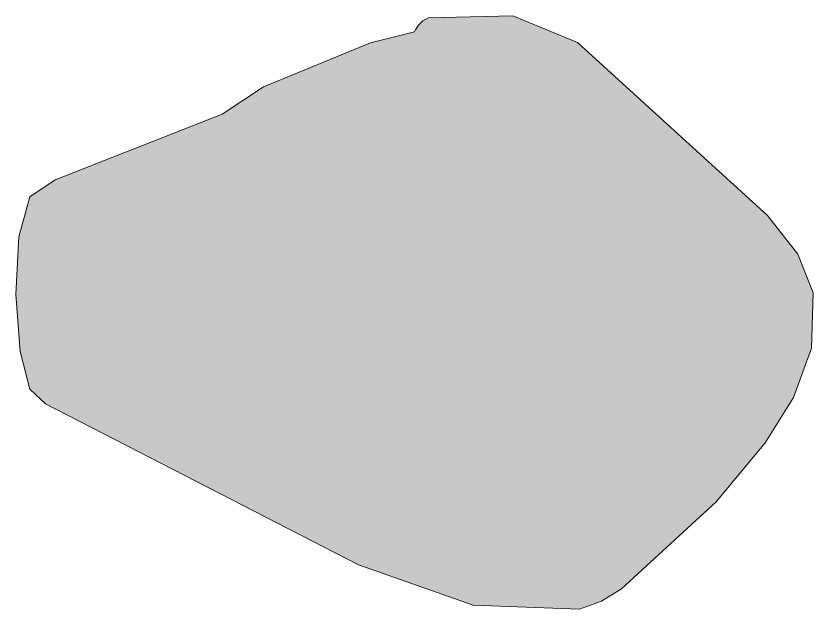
# Model space of a CAD drawing. Header units: inches. Extents: x -493 to 494, y -382 to 902.
# Drawn here: x 103.79 to 109.93, y 388.06 to 392.63 of the extents above; entities that cross this region are included whole.
import ezdxf

# ---------------------------------------------------------------- set-up
doc = ezdxf.new("R2010")
doc.units = ezdxf.units.IN
doc.header["$MEASUREMENT"] = 0
doc.layers.add('Layer 1', color=7, linetype='Continuous')

msp = doc.modelspace()

# ---------------------------------------------------------------- hatches: boundary and pattern name
at = {"layer": 'Layer 1', "true_color": 0xffffff}
h = msp.add_hatch(color=7, dxfattribs=at)
edge = h.paths.add_edge_path()
edge.add_spline(control_points=[(106.8613, 392.5054), (106.8613, 392.5054), (106.8677, 392.5195), (106.8677, 392.5195), (106.8677, 392.5195), (106.8901, 392.5532), (106.8901, 392.5532), (106.8901, 392.5532), (106.9243, 392.5894), (106.9243, 392.5894), (106.9243, 392.5894), (106.9673, 392.6113), (106.9673, 392.6113), (106.9673, 392.6113), (107.6182, 392.627), (107.6182, 392.627), (107.6182, 392.627), (108.1182, 392.4229), (108.1182, 392.4229), (108.1182, 392.4229), (109.5811, 391.0908), (109.5811, 391.0908), (109.5811, 391.0908), (109.8154, 390.793), (109.8154, 390.793), (109.8154, 390.793), (109.9321, 390.4937), (109.9321, 390.4937), (109.9321, 390.4937), (109.9189, 390.0669), (109.9189, 390.0669), (109.9189, 390.0669), (109.7827, 389.687), (109.7827, 389.687), (109.7827, 389.687), (109.5625, 389.3398), (109.5625, 389.3398), (109.5625, 389.3398), (109.1846, 388.8853), (109.1846, 388.8853), (109.1846, 388.8853), (108.457, 388.2153), (108.457, 388.2153), (108.457, 388.2153), (108.3032, 388.1187), (108.3032, 388.1187), (108.3032, 388.1187), (108.1318, 388.0586), (108.1318, 388.0586), (108.1318, 388.0586), (107.313, 388.0898), (107.313, 388.0898), (107.313, 388.0898), (106.4297, 388.4004), (106.4297, 388.4004), (106.4297, 388.4004), (104.0176, 389.6401), (104.0176, 389.6401), (104.0176, 389.6401), (103.897, 389.7524), (103.897, 389.7524), (103.897, 389.7524), (103.8218, 390.0425), (103.8218, 390.0425), (103.8218, 390.0425), (103.79, 390.4814), (103.79, 390.4814), (103.79, 390.4814), (103.8115, 390.9263), (103.8115, 390.9263), (103.8115, 390.9263), (103.897, 391.2349), (103.897, 391.2349), (103.897, 391.2349), (104.0913, 391.3643), (104.0913, 391.3643), (104.0913, 391.3643), (105.3789, 391.8701), (105.3789, 391.8701), (105.3789, 391.8701), (105.6968, 392.082), (105.6968, 392.082), (105.6968, 392.082), (106.521, 392.4194), (106.521, 392.4194), (106.521, 392.4194), (106.8613, 392.5054), (106.8613, 392.5054), (106.8613, 392.5054), (106.8613, 392.5054), (106.8613, 392.5054), (106.8613, 392.5054), (106.8613, 392.5054), (106.8613, 392.5054)], knot_values=[0, 0, 0, 0, 1, 1, 1, 2, 2, 2, 3, 3, 3, 4, 4, 4, 5, 5, 5, 6, 6, 6, 7, 7, 7, 8, 8, 8, 9, 9, 9, 10, 10, 10, 11, 11, 11, 12, 12, 12, 13, 13, 13, 14, 14, 14, 15, 15, 15, 16, 16, 16, 17, 17, 17, 18, 18, 18, 19, 19, 19, 20, 20, 20, 21, 21, 21, 22, 22, 22, 23, 23, 23, 24, 24, 24, 25, 25, 25, 26, 26, 26, 27, 27, 27, 28, 28, 28, 29, 29, 29, 30, 30, 30, 31, 31, 31, 31], degree=3, periodic=1)

# ---------------------------------------------------------------- linework, layer by layer
at = {"layer": 'Layer 1', "lineweight": 0}
msp.add_open_spline([(106.8613, 392.5054), (106.8613, 392.5054), (106.8677, 392.5195), (106.8677, 392.5195), (106.8677, 392.5195), (106.8901, 392.5532), (106.8901, 392.5532), (106.8901, 392.5532), (106.9243, 392.5894), (106.9243, 392.5894), (106.9243, 392.5894), (106.9673, 392.6113), (106.9673, 392.6113), (106.9673, 392.6113), (107.6182, 392.627), (107.6182, 392.627), (107.6182, 392.627), (108.1182, 392.4229), (108.1182, 392.4229), (108.1182, 392.4229), (109.5811, 391.0908), (109.5811, 391.0908), (109.5811, 391.0908), (109.8154, 390.793), (109.8154, 390.793), (109.8154, 390.793), (109.9321, 390.4937), (109.9321, 390.4937), (109.9321, 390.4937), (109.9189, 390.0669), (109.9189, 390.0669), (109.9189, 390.0669), (109.7827, 389.687), (109.7827, 389.687), (109.7827, 389.687), (109.5625, 389.3398), (109.5625, 389.3398), (109.5625, 389.3398), (109.1846, 388.8853), (109.1846, 388.8853), (109.1846, 388.8853), (108.457, 388.2153), (108.457, 388.2153), (108.457, 388.2153), (108.3032, 388.1187), (108.3032, 388.1187), (108.3032, 388.1187), (108.1318, 388.0586), (108.1318, 388.0586), (108.1318, 388.0586), (107.313, 388.0898), (107.313, 388.0898), (107.313, 388.0898), (106.4297, 388.4004), (106.4297, 388.4004), (106.4297, 388.4004), (104.0176, 389.6401), (104.0176, 389.6401), (104.0176, 389.6401), (103.897, 389.7524), (103.897, 389.7524), (103.897, 389.7524), (103.8218, 390.0425), (103.8218, 390.0425), (103.8218, 390.0425), (103.79, 390.4814), (103.79, 390.4814), (103.79, 390.4814), (103.8115, 390.9263), (103.8115, 390.9263), (103.8115, 390.9263), (103.897, 391.2349), (103.897, 391.2349), (103.897, 391.2349), (104.0913, 391.3643), (104.0913, 391.3643), (104.0913, 391.3643), (105.3789, 391.8701), (105.3789, 391.8701), (105.3789, 391.8701), (105.6968, 392.082), (105.6968, 392.082), (105.6968, 392.082), (106.521, 392.4194), (106.521, 392.4194), (106.521, 392.4194), (106.8613, 392.5054), (106.8613, 392.5054), (106.8613, 392.5054), (106.8613, 392.5054), (106.8613, 392.5054), (106.8613, 392.5054), (106.8613, 392.5054), (106.8613, 392.5054)], degree=3, knots=[0, 0, 0, 0, 1, 1, 1, 2, 2, 2, 3, 3, 3, 4, 4, 4, 5, 5, 5, 6, 6, 6, 7, 7, 7, 8, 8, 8, 9, 9, 9, 10, 10, 10, 11, 11, 11, 12, 12, 12, 13, 13, 13, 14, 14, 14, 15, 15, 15, 16, 16, 16, 17, 17, 17, 18, 18, 18, 19, 19, 19, 20, 20, 20, 21, 21, 21, 22, 22, 22, 23, 23, 23, 24, 24, 24, 25, 25, 25, 26, 26, 26, 27, 27, 27, 28, 28, 28, 29, 29, 29, 30, 30, 30, 31, 31, 31, 31], dxfattribs=at)

doc.saveas('drawing.dxf')
